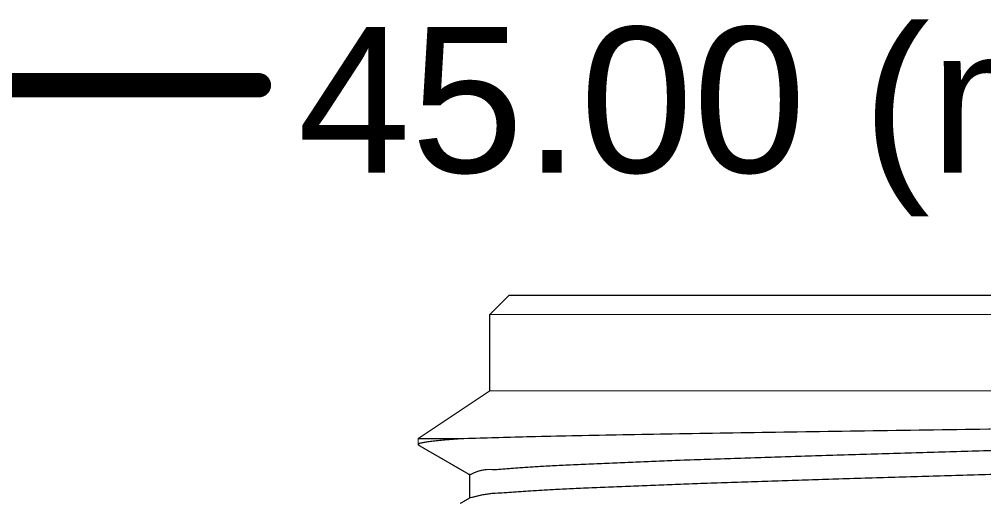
# Model space of a CAD drawing. Header units: inches. Extents: x 90 to 149.8, y 48.7 to 115.2.
# Drawn here: x 108.26 to 118.37, y 110.18 to 115.22 of the extents above; entities that cross this region are included whole.
import ezdxf

# ---------------------------------------------------------------- set-up
doc = ezdxf.new("R2010")
doc.units = ezdxf.units.IN
doc.layers.add('Mechanical 1', color=6, linetype='Continuous')
doc.layers.add('Mechanical 2', color=216, linetype='Continuous')
doc.styles.add('Arial', font='', dxfattribs={"height": 0.2})
doc.styles.get('Arial').set_extended_font_data('Arial')

msp = doc.modelspace()

# ---------------------------------------------------------------- linework, layer by layer
at = {"layer": 'Mechanical 1', "const_width": 0.254}
msp.add_lwpolyline([(95.939, 114.529), (110.77, 114.529)], dxfattribs=at)
at = {"layer": 'Mechanical 1', "const_width": 0.127}
msp.add_lwpolyline([(110.707, 114.529, 1), (110.834, 114.529, 1)], format="xyb", close=True, dxfattribs=at)
at = {"layer": 'Mechanical 2', "const_width": 0.0127}
for points in [[(113.189, 112.127), (113.389, 112.327)], [(113.389, 112.327), (123.489, 112.327)], [(113.189, 112.127), (123.689, 112.127)], [(113.189, 111.327), (113.189, 112.127)], [(112.439, 110.827), (113.189, 111.327)], [(113.189, 111.327), (123.689, 111.327)], [(115.737, 110.887), (116.381, 110.897)], [(116.381, 110.897), (117.053, 110.907)], [(117.053, 110.907), (117.742, 110.917)], [(117.742, 110.917), (118.439, 110.927)], [(112.439, 110.827), (112.896, 110.827)], [(112.439, 110.765), (112.439, 110.827)], [(112.664, 110.808), (112.735, 110.815)], [(112.735, 110.815), (112.896, 110.827)], [(112.896, 110.827), (113.599, 110.847)], [(113.599, 110.847), (114.054, 110.857)], [(114.054, 110.857), (114.565, 110.867)], [(114.565, 110.867), (115.129, 110.877)], [(115.129, 110.877), (115.737, 110.887)], [(112.441, 110.76), (112.549, 110.697)], [(112.549, 110.697), (112.603, 110.666)], [(116.651, 110.649), (118.305, 110.698)], [(118.305, 110.698), (119.973, 110.747)], [(112.603, 110.666), (112.657, 110.635)], [(112.657, 110.635), (112.711, 110.604)], [(112.711, 110.604), (112.765, 110.573)], [(113.992, 110.55), (115.166, 110.6)], [(115.166, 110.6), (116.651, 110.649)], [(112.765, 110.573), (112.819, 110.541)], [(112.819, 110.541), (112.873, 110.51)], [(112.873, 110.51), (112.927, 110.479)], [(112.927, 110.479), (112.98, 110.448)], [(112.98, 110.206), (112.98, 110.453)], [(115.386, 110.357), (116.907, 110.407)], [(116.907, 110.407), (118.574, 110.456)], [(114.154, 110.308), (115.386, 110.357)], [(112.879, 110.147), (112.988, 110.21)]]:
    msp.add_lwpolyline(points, dxfattribs=at)
at = {"layer": 'Mechanical 2', "const_width": 0.00635}
for points in [[(113.386, 112.327, 1), (113.392, 112.327, 1)], [(113.386, 112.327, 1), (113.392, 112.327, 1)], [(113.186, 112.127, 1), (113.192, 112.127, 1)], [(113.186, 112.127, 1), (113.192, 112.127, 1)], [(113.186, 112.127, 1), (113.192, 112.127, 1)], [(113.186, 111.327, 1), (113.192, 111.327, 1)], [(113.186, 111.327, 1), (113.192, 111.327, 1)], [(113.186, 111.327, 1), (113.192, 111.327, 1)], [(116.378, 110.897, 1), (116.384, 110.897, 1)], [(116.378, 110.897, 1), (116.384, 110.897, 1)], [(117.049, 110.907, 1), (117.056, 110.907, 1)], [(117.049, 110.907, 1), (117.056, 110.907, 1)], [(117.739, 110.917, 1), (117.745, 110.917, 1)], [(117.739, 110.917, 1), (117.745, 110.917, 1)], [(112.436, 110.827, 1), (112.442, 110.827, 1)], [(112.436, 110.827, 1), (112.442, 110.827, 1)], [(112.436, 110.827, 1), (112.442, 110.827, 1)], [(112.552, 110.796, 1), (112.558, 110.796, 1)], [(112.552, 110.796, 1), (112.558, 110.796, 1)], [(112.601, 110.802, 1), (112.608, 110.802, 1)], [(112.601, 110.802, 1), (112.608, 110.802, 1)], [(112.661, 110.808, 1), (112.668, 110.808, 1)], [(112.661, 110.808, 1), (112.668, 110.808, 1)], [(112.732, 110.815, 1), (112.738, 110.815, 1)], [(112.732, 110.815, 1), (112.738, 110.815, 1)], [(112.893, 110.827, 1), (112.899, 110.827, 1)], [(112.893, 110.827, 1), (112.899, 110.827, 1)], [(112.893, 110.827, 1), (112.899, 110.827, 1)], [(113.596, 110.847, 1), (113.603, 110.847, 1)], [(113.596, 110.847, 1), (113.603, 110.847, 1)], [(114.051, 110.857, 1), (114.057, 110.857, 1)], [(114.051, 110.857, 1), (114.057, 110.857, 1)], [(114.562, 110.867, 1), (114.568, 110.867, 1)], [(114.562, 110.867, 1), (114.568, 110.867, 1)], [(115.126, 110.877, 1), (115.132, 110.877, 1)], [(115.126, 110.877, 1), (115.132, 110.877, 1)], [(115.734, 110.887, 1), (115.74, 110.887, 1)], [(115.734, 110.887, 1), (115.74, 110.887, 1)], [(112.436, 110.765, 1), (112.442, 110.765, 1)], [(112.437, 110.771, 1), (112.444, 110.771, 1)], [(112.437, 110.771, 1), (112.444, 110.771, 1)], [(112.438, 110.76, 1), (112.444, 110.76, 1)], [(112.443, 110.765, 1), (112.449, 110.765, 1)], [(112.449, 110.777, 1), (112.456, 110.777, 1)], [(112.449, 110.777, 1), (112.456, 110.777, 1)], [(112.475, 110.783, 1), (112.481, 110.783, 1)], [(112.475, 110.783, 1), (112.481, 110.783, 1)], [(112.51, 110.79, 1), (112.516, 110.79, 1)], [(112.51, 110.79, 1), (112.516, 110.79, 1)], [(112.546, 110.697, 1), (112.552, 110.697, 1)], [(112.546, 110.697, 1), (112.552, 110.697, 1)], [(118.302, 110.698, 1), (118.309, 110.698, 1)], [(118.302, 110.698, 1), (118.309, 110.698, 1)], [(112.6, 110.666, 1), (112.606, 110.666, 1)], [(112.6, 110.666, 1), (112.606, 110.666, 1)], [(112.654, 110.635, 1), (112.66, 110.635, 1)], [(112.654, 110.635, 1), (112.66, 110.635, 1)], [(112.708, 110.604, 1), (112.714, 110.604, 1)], [(112.708, 110.604, 1), (112.714, 110.604, 1)], [(115.163, 110.6, 1), (115.169, 110.6, 1)], [(115.163, 110.6, 1), (115.169, 110.6, 1)], [(116.648, 110.649, 1), (116.654, 110.649, 1)], [(116.648, 110.649, 1), (116.654, 110.649, 1)], [(112.762, 110.573, 1), (112.768, 110.573, 1)], [(112.762, 110.573, 1), (112.768, 110.573, 1)], [(112.815, 110.541, 1), (112.822, 110.541, 1)], [(112.815, 110.541, 1), (112.822, 110.541, 1)], [(112.869, 110.51, 1), (112.876, 110.51, 1)], [(112.869, 110.51, 1), (112.876, 110.51, 1)], [(113.237, 110.501, 1), (113.243, 110.501, 1)], [(113.237, 110.501, 1), (113.243, 110.501, 1)], [(113.989, 110.55, 1), (113.995, 110.55, 1)], [(113.989, 110.55, 1), (113.995, 110.55, 1)], [(112.923, 110.479, 1), (112.93, 110.479, 1)], [(112.923, 110.479, 1), (112.93, 110.479, 1)], [(112.977, 110.453, 1), (112.984, 110.453, 1)], [(112.977, 110.448, 1), (112.984, 110.448, 1)], [(112.989, 110.452, 1), (112.995, 110.452, 1)], [(116.904, 110.407, 1), (116.911, 110.407, 1)], [(116.904, 110.407, 1), (116.911, 110.407, 1)], [(114.151, 110.308, 1), (114.157, 110.308, 1)], [(114.151, 110.308, 1), (114.157, 110.308, 1)], [(115.383, 110.357, 1), (115.389, 110.357, 1)], [(115.383, 110.357, 1), (115.389, 110.357, 1)], [(112.977, 110.206, 1), (112.984, 110.206, 1)], [(112.985, 110.21, 1), (112.991, 110.21, 1)], [(112.992, 110.21, 1), (112.999, 110.21, 1)], [(113.325, 110.259, 1), (113.332, 110.259, 1)], [(113.325, 110.259, 1), (113.332, 110.259, 1)]]:
    msp.add_lwpolyline(points, format="xyb", close=True, dxfattribs=at)
at = {"layer": 'Mechanical 2', "const_width": 0.0127}
for points in [[(112.513, 110.79, -0.006255), (112.555, 110.796)], [(112.555, 110.796, -0.005703), (112.605, 110.802)], [(112.605, 110.802, -0.00484), (112.664, 110.808)], [(112.441, 110.771, -0.156322), (112.452, 110.777)], [(112.446, 110.765, -0.368827), (112.441, 110.771)], [(112.452, 110.777, -0.025952), (112.478, 110.783)], [(112.478, 110.783, -0.008406), (112.513, 110.79)], [(112.992, 110.452, -0.164198), (113.24, 110.501)], [(113.24, 110.501, -0.01042), (113.992, 110.55)], [(113.328, 110.259, -0.008374), (114.154, 110.308)], [(112.996, 110.21, -0.072715), (113.328, 110.259)]]:
    msp.add_lwpolyline(points, format="xyb", dxfattribs=at)

# ---------------------------------------------------------------- texts
at = {"layer": 'Mechanical 1', "style": 'Arial'}
msp.add_text('45.00 (mm)', height=1.524, dxfattribs=at).set_placement((111.177, 113.614))

doc.saveas('drawing.dxf')
